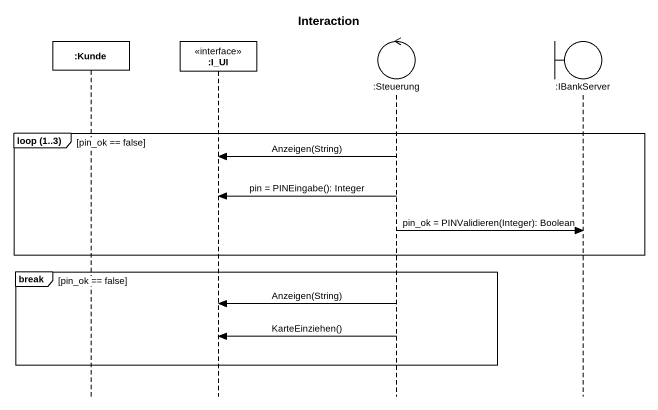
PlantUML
@startuml
title Interaction
hide footbox
participant ":Kunde" as Kunde
participant ":I_UI" as I_UI <<interface>>
control ":Steuerung" as Steuerung
boundary ":IBankServer" as IBankServer

group loop (1..3) [pin_ok == false]
  Steuerung -> I_UI : Anzeigen(String)
  Steuerung -> I_UI : pin = PINEingabe(): Integer
  Steuerung -> IBankServer : pin_ok = PINValidieren(Integer): Boolean
end
break pin_ok == false
  Steuerung -> I_UI : Anzeigen(String)
  Steuerung -> I_UI : KarteEinziehen()
end
@enduml
